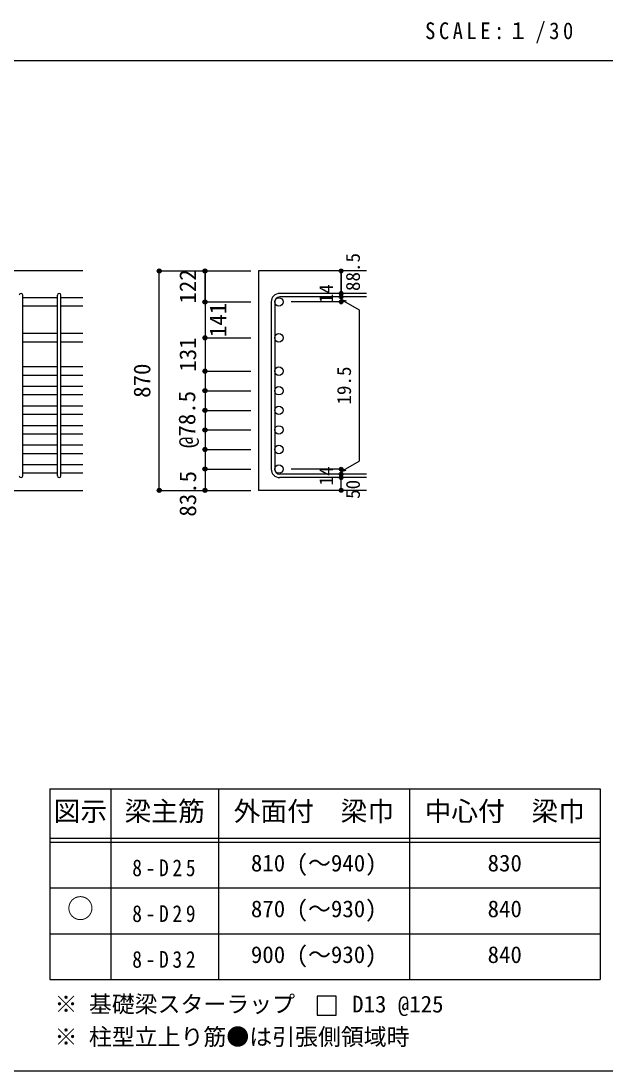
# Model space of a CAD drawing. Units: millimetres at full size, sheet at 1:30, with parts at other scales. Extents: x -5973 to 5954, y -4195 to 4201.
# Drawn here: x 1334 to 3633, y -4195 to -67 of the extents above; entities that cross this region are included whole.
import ezdxf
from ezdxf.enums import TextEntityAlignment as Align

# ---------------------------------------------------------------- set-up
doc = ezdxf.new("R2010")
doc.units = ezdxf.units.MM
doc.header["$LTSCALE"] = 30
doc.header["$PDMODE"] = 32
doc.header["$PDSIZE"] = 15
for name, color, linetype in [('0-1_躯体線', 2, 'Continuous'), ('0-5_基礎梁筋', 7, 'Continuous'), ('0-6_スタラップ筋', 7, 'Continuous'), ('0-D_寸法', 4, 'Continuous'), ('6-7_文字', 7, 'Continuous'), ('6-E_枠', 7, 'Continuous'), ('F-0_枠', 6, 'Continuous')]:
    doc.layers.add(name, color=color, linetype=linetype)
doc.styles.add('ＭＳ ゴシック', font='')
doc.styles.get('ＭＳ ゴシック').set_extended_font_data('MS Gothic')

msp = doc.modelspace()

# ---------------------------------------------------------------- linework, layer by layer
at = {"layer": '0-1_躯体線'}
for p, q in [((1577.44, -1049.89), (-72.56, -1049.89)), ((2692.44, -1049.89), (2267.44, -1049.89)), ((2267.44, -1049.89), (2267.44, -1912.39)), ((1177.44, -1912.39), (1577.44, -1912.39)), ((2692.44, -1912.39), (2267.44, -1912.39))]:
    msp.add_line(p, q, dxfattribs=at)
at = {"layer": '0-5_基礎梁筋'}
for p, q in [((1477.44, -1155.09), (1341.44, -1155.09)), ((1577.44, -1155.09), (1491.44, -1155.09)), ((1477.44, -1188.09), (1341.44, -1188.09)), ((1577.44, -1188.09), (1491.44, -1188.09)), ((1477.44, -1296.39), (1341.44, -1296.39)), ((1577.44, -1296.39), (1491.44, -1296.39)), ((1477.44, -1329.39), (1341.44, -1329.39)), ((1577.44, -1329.39), (1491.44, -1329.39)), ((1477.44, -1427.39), (1341.44, -1427.39)), ((1577.44, -1427.39), (1491.44, -1427.39)), ((1477.44, -1460.39), (1341.44, -1460.39)), ((1577.44, -1460.39), (1491.44, -1460.39)), ((1477.44, -1504.39), (1341.44, -1504.39)), ((1577.44, -1504.39), (1491.44, -1504.39)), ((1477.44, -1537.39), (1341.44, -1537.39)), ((1577.44, -1537.39), (1491.44, -1537.39)), ((1477.44, -1581.39), (1341.44, -1581.39)), ((1577.44, -1581.39), (1491.44, -1581.39)), ((1477.44, -1614.39), (1341.44, -1614.39)), ((1577.44, -1614.39), (1491.44, -1614.39)), ((1477.44, -1658.39), (1341.44, -1658.39)), ((1477.44, -1691.39), (1341.44, -1691.39)), ((1577.44, -1658.39), (1491.44, -1658.39)), ((1577.44, -1691.39), (1491.44, -1691.39)), ((1477.44, -1735.39), (1341.44, -1735.39)), ((1477.44, -1768.39), (1341.44, -1768.39)), ((1577.44, -1735.39), (1491.44, -1735.39)), ((1577.44, -1768.39), (1491.44, -1768.39)), ((1477.44, -1812.39), (1341.44, -1812.39)), ((1577.44, -1812.39), (1491.44, -1812.39)), ((1477.44, -1845.39), (1341.44, -1845.39)), ((1577.44, -1845.39), (1491.44, -1845.39))]:
    msp.add_line(p, q, dxfattribs=at)
at = {"layer": '0-5_基礎梁筋', "color": 3}
for centre in [(2347.94, -1171.59), (2347.94, -1312.89), (2347.94, -1443.89), (2347.94, -1520.89), (2347.94, -1597.89), (2347.94, -1674.89), (2347.94, -1751.89), (2347.94, -1828.89)]:
    msp.add_circle(centre, 16.5, dxfattribs=at)
at = {"layer": '0-6_スタラップ筋'}
for p, q in [((1341.44, -1855.39), (1341.44, -1145.09)), ((1477.44, -1855.39), (1477.44, -1145.09)), ((1491.44, -1855.39), (1491.44, -1145.09)), ((2692.44, -1138.09), (2350.94, -1138.09)), ((2692.44, -1152.09), (2350.94, -1152.09)), ((2317.44, -1171.59), (2317.44, -1828.89)), ((2331.44, -1171.59), (2331.44, -1828.89)), ((2692.44, -1848.39), (2350.94, -1848.39)), ((2692.44, -1862.39), (2350.94, -1862.39))]:
    msp.add_line(p, q, dxfattribs=at)
for centre, radius, start, end in [((1334.44, -1145.09), 7, 0, 180), ((1484.44, -1145.09), 7, 0, 180), ((2350.94, -1171.59), 33.5, 90, 180), ((2350.94, -1171.59), 19.5, 90, 180), ((1334.44, -1855.39), 7, 180, 0), ((1484.44, -1855.39), 7, 180, 0), ((2350.94, -1828.89), 33.5, 180, 270), ((2350.94, -1828.89), 19.5, 180, 270)]:
    msp.add_arc(centre, radius, start, end, dxfattribs=at)
at = {"layer": '0-D_寸法'}
for p, q in [((1877.44, -1049.89), (2057.44, -1049.89)), ((1877.44, -1049.89), (2057.44, -1049.89)), ((1877.44, -1912.39), (1877.44, -1049.89)), ((2057.44, -1171.59), (2057.44, -1049.89)), ((2057.44, -1049.89), (2237.44, -1049.89)), ((2057.44, -1049.89), (2237.44, -1049.89)), ((2057.44, -1171.59), (2057.44, -1049.89)), ((2592.44, -1152.09), (2592.44, -1138.09)), ((2592.44, -1152.09), (2592.44, -1171.59)), ((2057.44, -1171.59), (2237.44, -1171.59)), ((2057.44, -1171.59), (2237.44, -1171.59)), ((2057.44, -1171.59), (2057.44, -1223.59)), ((2057.44, -1171.59), (2057.44, -1312.89)), ((2057.44, -1171.59), (2057.44, -1876.36)), ((2057.44, -1171.59), (2057.44, -1861.89)), ((2592.44, -1171.59), (2396.35, -1171.59)), ((2592.44, -1161.84), (2611.76, -1167.02)), ((2592.44, -1161.84), (2662.5, -1202.29)), ((2662.5, -1202.29), (2662.5, -1798.2)), ((2057.44, -1312.89), (2237.44, -1312.89)), ((2057.44, -1312.89), (2237.44, -1312.89)), ((2057.44, -1312.89), (2057.44, -1828.89)), ((2057.44, -1337.89), (2057.44, -1828.89)), ((2057.44, -1443.89), (2237.44, -1443.89)), ((2057.44, -1520.89), (2237.44, -1520.89)), ((2057.44, -1597.89), (2237.44, -1597.89)), ((2057.44, -1674.89), (2237.44, -1674.89)), ((2057.44, -1751.89), (2237.44, -1751.89)), ((2592.44, -1838.64), (2662.5, -1798.2)), ((2057.44, -1828.89), (2237.44, -1828.89)), ((2057.44, -1828.89), (2057.44, -1912.39)), ((2592.44, -1828.89), (2396.35, -1828.89)), ((2592.44, -1848.39), (2592.44, -1828.89)), ((2592.44, -1838.64), (2611.76, -1833.47)), ((2592.44, -1862.39), (2592.44, -1848.39)), ((2592.44, -1912.39), (2592.44, -1862.39)), ((1877.44, -1912.39), (2057.44, -1912.39)), ((2057.44, -1912.39), (2237.44, -1912.39))]:
    msp.add_line(p, q, dxfattribs=at)
for points in [[(2057.44, -1049.89), (2057.44, -1171.59), (2057.44, -1337.89)], [(2592.44, -1049.89), (2592.44, -1138.09), (2592.44, -1049.89)]]:
    msp.add_lwpolyline(points, dxfattribs=at)
for centre, radius in [((1877.44, -1049.89), 8), ((1877.44, -1049.89), 7.2), ((1877.44, -1049.89), 6.4), ((1877.44, -1049.89), 5.6), ((1877.44, -1049.89), 4.8), ((1877.44, -1049.89), 4), ((1877.44, -1049.89), 3.2), ((1877.44, -1049.89), 2.4), ((1877.44, -1049.89), 1.6), ((1877.44, -1049.89), 0.8), ((2057.44, -1049.89), 8), ((2057.44, -1049.89), 7.2), ((2057.44, -1049.89), 6.4), ((2057.44, -1049.89), 5.6), ((2057.44, -1049.89), 4.8), ((2057.44, -1049.89), 4), ((2057.44, -1049.89), 3.2), ((2057.44, -1049.89), 2.4), ((2057.44, -1049.89), 1.6), ((2057.44, -1049.89), 0.8), ((2592.44, -1049.89), 4), ((2592.44, -1049.89), 3.6), ((2592.44, -1049.89), 3.2), ((2592.44, -1049.89), 2.8), ((2592.44, -1049.89), 2.4), ((2592.44, -1049.89), 2), ((2592.44, -1049.89), 1.6), ((2592.44, -1049.89), 1.2), ((2592.44, -1049.89), 0.8), ((2592.44, -1049.89), 0.4), ((2592.44, -1138.09), 4), ((2592.44, -1152.09), 4), ((2592.44, -1138.09), 3.6), ((2592.44, -1152.09), 3.6), ((2592.44, -1138.09), 3.2), ((2592.44, -1152.09), 3.2), ((2592.44, -1138.09), 2.8), ((2592.44, -1152.09), 2.8), ((2592.44, -1138.09), 2.4), ((2592.44, -1152.09), 2.4), ((2592.44, -1138.09), 2), ((2592.44, -1152.09), 2), ((2592.44, -1138.09), 1.6), ((2592.44, -1152.09), 1.6), ((2592.44, -1138.09), 1.2), ((2592.44, -1152.09), 1.2), ((2592.44, -1138.09), 0.8), ((2592.44, -1152.09), 0.8), ((2592.44, -1138.09), 0.4), ((2592.44, -1152.09), 0.4), ((2057.44, -1171.59), 8), ((2057.44, -1171.59), 7.2), ((2057.44, -1171.59), 6.4), ((2057.44, -1171.59), 5.6), ((2057.44, -1171.59), 4.8), ((2057.44, -1171.59), 4), ((2057.44, -1171.59), 3.2), ((2057.44, -1171.59), 2.4), ((2057.44, -1171.59), 1.6), ((2057.44, -1171.59), 0.8), ((2592.44, -1171.59), 4), ((2592.44, -1171.59), 3.6), ((2592.44, -1171.59), 3.2), ((2592.44, -1171.59), 2.8), ((2592.44, -1171.59), 2.4), ((2592.44, -1171.59), 2), ((2592.44, -1171.59), 1.6), ((2592.44, -1171.59), 1.2), ((2592.44, -1171.59), 0.8), ((2592.44, -1171.59), 0.4), ((2057.44, -1312.89), 8), ((2057.44, -1312.89), 7.2), ((2057.44, -1312.89), 6.4), ((2057.44, -1312.89), 5.6), ((2057.44, -1312.89), 4.8), ((2057.44, -1312.89), 4), ((2057.44, -1312.89), 3.2), ((2057.44, -1312.89), 2.4), ((2057.44, -1312.89), 1.6), ((2057.44, -1312.89), 0.8), ((2057.44, -1443.89), 8), ((2057.44, -1443.89), 7.2), ((2057.44, -1443.89), 6.4), ((2057.44, -1443.89), 5.6), ((2057.44, -1443.89), 4.8), ((2057.44, -1443.89), 4), ((2057.44, -1443.89), 3.2), ((2057.44, -1443.89), 2.4), ((2057.44, -1443.89), 1.6), ((2057.44, -1443.89), 0.8), ((2057.44, -1520.89), 8), ((2057.44, -1520.89), 7.2), ((2057.44, -1520.89), 6.4), ((2057.44, -1520.89), 5.6), ((2057.44, -1520.89), 4.8), ((2057.44, -1520.89), 4), ((2057.44, -1520.89), 3.2), ((2057.44, -1520.89), 2.4), ((2057.44, -1520.89), 1.6), ((2057.44, -1520.89), 0.8), ((2057.44, -1597.89), 8), ((2057.44, -1597.89), 7.2), ((2057.44, -1597.89), 6.4), ((2057.44, -1597.89), 5.6), ((2057.44, -1597.89), 4.8), ((2057.44, -1597.89), 4), ((2057.44, -1597.89), 3.2), ((2057.44, -1597.89), 2.4), ((2057.44, -1597.89), 1.6), ((2057.44, -1597.89), 0.8), ((2057.44, -1674.89), 8), ((2057.44, -1674.89), 7.2), ((2057.44, -1674.89), 6.4), ((2057.44, -1674.89), 5.6), ((2057.44, -1674.89), 4.8), ((2057.44, -1674.89), 4), ((2057.44, -1674.89), 3.2), ((2057.44, -1674.89), 2.4), ((2057.44, -1674.89), 1.6), ((2057.44, -1674.89), 0.8), ((2057.44, -1751.89), 8), ((2057.44, -1751.89), 7.2), ((2057.44, -1751.89), 6.4), ((2057.44, -1751.89), 5.6), ((2057.44, -1751.89), 4.8), ((2057.44, -1751.89), 4), ((2057.44, -1751.89), 3.2), ((2057.44, -1751.89), 2.4), ((2057.44, -1751.89), 1.6), ((2057.44, -1751.89), 0.8), ((2057.44, -1828.89), 8), ((2057.44, -1828.89), 7.2), ((2057.44, -1828.89), 6.4), ((2057.44, -1828.89), 5.6), ((2057.44, -1828.89), 4.8), ((2057.44, -1828.89), 4), ((2057.44, -1828.89), 3.2), ((2057.44, -1828.89), 2.4), ((2057.44, -1828.89), 1.6), ((2057.44, -1828.89), 0.8), ((2592.44, -1828.89), 4), ((2592.44, -1848.39), 4), ((2592.44, -1828.89), 3.6), ((2592.44, -1848.39), 3.6), ((2592.44, -1828.89), 3.2), ((2592.44, -1848.39), 3.2), ((2592.44, -1828.89), 2.8), ((2592.44, -1848.39), 2.8), ((2592.44, -1828.89), 2.4), ((2592.44, -1848.39), 2.4), ((2592.44, -1828.89), 2), ((2592.44, -1848.39), 2), ((2592.44, -1828.89), 1.6), ((2592.44, -1848.39), 1.6), ((2592.44, -1828.89), 1.2), ((2592.44, -1848.39), 1.2), ((2592.44, -1828.89), 0.8), ((2592.44, -1848.39), 0.8), ((2592.44, -1828.89), 0.4), ((2592.44, -1848.39), 0.4), ((2592.44, -1862.39), 4), ((2592.44, -1862.39), 3.6), ((2592.44, -1862.39), 3.2), ((2592.44, -1862.39), 2.8), ((2592.44, -1862.39), 2.4), ((2592.44, -1862.39), 2), ((2592.44, -1862.39), 1.6), ((2592.44, -1862.39), 1.2), ((2592.44, -1862.39), 0.8), ((2592.44, -1862.39), 0.4), ((1877.44, -1912.39), 8), ((1877.44, -1912.39), 7.2), ((1877.44, -1912.39), 6.4), ((1877.44, -1912.39), 5.6), ((1877.44, -1912.39), 4.8), ((1877.44, -1912.39), 4), ((1877.44, -1912.39), 3.2), ((1877.44, -1912.39), 2.4), ((1877.44, -1912.39), 1.6), ((1877.44, -1912.39), 0.8), ((2057.44, -1912.39), 8), ((2057.44, -1912.39), 7.2), ((2057.44, -1912.39), 6.4), ((2057.44, -1912.39), 5.6), ((2057.44, -1912.39), 4.8), ((2057.44, -1912.39), 4), ((2057.44, -1912.39), 3.2), ((2057.44, -1912.39), 2.4), ((2057.44, -1912.39), 1.6), ((2057.44, -1912.39), 0.8), ((2592.44, -1912.39), 4), ((2592.44, -1912.39), 3.6), ((2592.44, -1912.39), 3.2), ((2592.44, -1912.39), 2.8), ((2592.44, -1912.39), 2.4), ((2592.44, -1912.39), 2), ((2592.44, -1912.39), 1.6), ((2592.44, -1912.39), 1.2), ((2592.44, -1912.39), 0.8), ((2592.44, -1912.39), 0.4)]:
    msp.add_circle(centre, radius, dxfattribs=at)
at = {"layer": '0-D_寸法', "color": 7}
for p in [(1877.44, -1049.89), (2057.44, -1049.89), (2592.44, -1049.89), (2592.44, -1138.09), (2592.44, -1152.09), (2057.44, -1171.59), (2057.44, -1171.59), (2592.44, -1171.59), (2057.44, -1312.89), (2057.44, -1312.89), (2057.44, -1443.89), (2057.44, -1443.89), (2057.44, -1520.89), (2057.44, -1520.89), (2057.44, -1597.89), (2057.44, -1597.89), (2057.44, -1674.89), (2057.44, -1674.89), (2057.44, -1751.89), (2057.44, -1751.89), (2057.44, -1828.89), (2057.44, -1828.89), (2592.44, -1828.89), (2592.44, -1828.89), (2592.44, -1848.39), (2592.44, -1862.39), (1877.44, -1912.39), (1877.44, -1912.39), (2057.44, -1912.39), (2057.44, -1912.39), (2592.44, -1912.39)]:
    msp.add_point(p, dxfattribs=at)
at = {"layer": '6-7_文字'}
msp.add_lwpolyline([(2497.92, -3975.6), (2572.92, -3975.6), (2572.92, -3900.6), (2497.92, -3900.6)], close=True, dxfattribs=at)
at = {"layer": '6-E_枠', "color": 3}
for p, q in [((1447.71, -3085.43), (1447.71, -3835.43)), ((1447.71, -3085.43), (3610.24, -3085.43)), ((3610.24, -3085.43), (3610.24, -3835.43)), ((1447.71, -3835.43), (3610.24, -3835.43))]:
    msp.add_line(p, q, dxfattribs=at)
at = {"layer": '6-E_枠'}
for p, q in [((1687.71, -3085.43), (1687.71, -3835.43)), ((2110.24, -3085.43), (2110.24, -3835.43)), ((2860.24, -3085.43), (2860.24, -3835.43)), ((1447.71, -3280.43), (3610.24, -3280.43)), ((1447.71, -3295.43), (3610.24, -3295.43)), ((1447.71, -3475.43), (3610.24, -3475.43)), ((1447.71, -3655.43), (3610.24, -3655.43))]:
    msp.add_line(p, q, dxfattribs=at)
at = {"layer": 'F-0_枠', "color": 2}
msp.add_line((-5972.88, -222.05), (3723.6, -222.05), dxfattribs=at)
at = {"layer": 'F-0_枠'}
msp.add_line((5954.1, -4195.24), (-5972.88, -4195.24), dxfattribs=at)

# ---------------------------------------------------------------- texts
at = {"layer": '0-D_寸法', "style": 'ＭＳ ゴシック'}
for s, height, p in [('88.5', 54.99, (2682.44, -1128.89)), ('122', 65.98, (2042.44, -1178.24)), ('14', 54.99, (2577.21, -1176.76)), ('141', 65.98, (2161.31, -1309.88)), ('131', 65.98, (2042.44, -1445.89)), ('870', 65.98, (1862.44, -1548.64)), ('19.5', 54.99, (2647.5, -1575.24)), ('@78.5', 65.98, (2039.03, -1745.93)), ('83.5', 65.98, (2042.44, -2015.89)), ('14', 54.99, (2577.18, -1893.07)), ('50', 54.99, (2682.44, -1945.89))]:
    msp.add_text(s, height=height, rotation=90, dxfattribs=at).set_placement(p, align=Align.BOTTOM_LEFT)
at = {"layer": '6-7_文字', "color": 2, "style": 'ＭＳ ゴシック'}
for s, p in [('図示', (1462.71, -3235.43)), ('梁主筋', (1741.48, -3235.43)), ('外面付\u3000梁巾', (2170.24, -3235.43)), ('中心付\u3000梁巾', (2920.24, -3235.43)), ('○', (1515.21, -3617.93))]:
    msp.add_text(s, height=76.98, dxfattribs=at).set_placement(p, align=Align.BOTTOM_LEFT)
at = {"layer": '6-7_文字', "style": 'ＭＳ ゴシック'}
for s, p in [('810 (～940)', (2237.74, -3430.43)), ('830', (3167.74, -3430.43)), ('870 (～930)', (2237.74, -3610.43)), ('840', (3167.74, -3610.43)), ('900 (～930)', (2237.74, -3790.43)), ('840', (3167.74, -3790.43)), ('※ 基礎梁スターラップ     D13 @125', (1466.27, -3985.01)), ('※ 柱型立上り筋●は引張側領域時', (1466.27, -4113.51))]:
    msp.add_text(s, height=65.98, dxfattribs=at).set_placement(p, align=Align.BOTTOM_LEFT)
at = {"layer": '6-7_文字', "color": 2, "insert": (2922.26, -154.55), "char_height": 65.98, "attachment_point": 7, "style": 'ＭＳ ゴシック'}
msp.add_mtext('\\T1.34;\\W0.9;SCALE:１/30', dxfattribs=at)
at = {"layer": '6-7_文字', "char_height": 65.98, "attachment_point": 7, "style": 'ＭＳ ゴシック'}
for s, insert in [('\\T1.38;\\W0.85;8-D25', (1771.48, -3430.43)), ('\\T1.38;\\W0.85;8-D29', (1771.48, -3610.43)), ('\\T1.38;\\W0.85;8-D32', (1771.48, -3790.43))]:
    msp.add_mtext(s, dxfattribs=dict(at, insert=insert))

doc.saveas('drawing.dxf')
